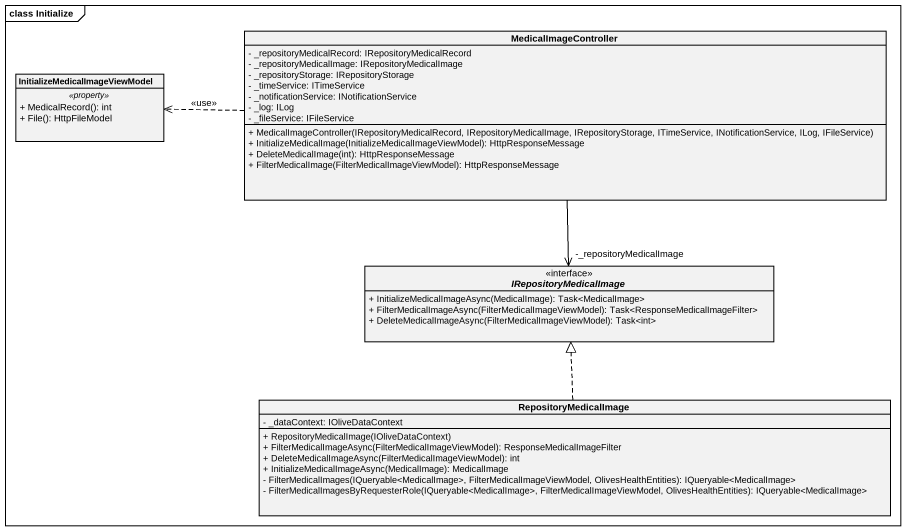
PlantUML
@startuml
mainframe class Initialize
hide circle
hide empty members
skinparam classAttributeIconSize 0
class MedicalImageController {
  - _repositoryMedicalRecord: IRepositoryMedicalRecord
  - _repositoryMedicalImage: IRepositoryMedicalImage
  - _repositoryStorage: IRepositoryStorage
  - _timeService: ITimeService
  - _notificationService: INotificationService
  - _log: ILog
  - _fileService: IFileService
  + MedicalImageController(IRepositoryMedicalRecord, IRepositoryMedicalImage, IRepositoryStorage, ITimeService, INotificationService, ILog, IFileService)
  + InitializeMedicalImage(InitializeMedicalImageViewModel): HttpResponseMessage
  + DeleteMedicalImage(int): HttpResponseMessage
  + FilterMedicalImage(FilterMedicalImageViewModel): HttpResponseMessage
}
class "InitializeMedicalImageViewModel" as InitializeMedicalImageViewMo {
  .. <<property>> ..
  + MedicalRecord(): int
  + File(): HttpFileModel
}
interface IRepositoryMedicalImage {
  + InitializeMedicalImageAsync(MedicalImage): Task<MedicalImage>
  + FilterMedicalImageAsync(FilterMedicalImageViewModel): Task<ResponseMedicalImageFilter>
  + DeleteMedicalImageAsync(FilterMedicalImageViewModel): Task<int>
}
class RepositoryMedicalImage {
  - _dataContext: IOliveDataContext
  + RepositoryMedicalImage(IOliveDataContext)
  + FilterMedicalImageAsync(FilterMedicalImageViewModel): ResponseMedicalImageFilter
  + DeleteMedicalImageAsync(FilterMedicalImageViewModel): int
  + InitializeMedicalImageAsync(MedicalImage): MedicalImage
  - FilterMedicalImages(IQueryable<MedicalImage>, FilterMedicalImageViewModel, OlivesHealthEntities): IQueryable<MedicalImage>
  - FilterMedicalImagesByRequesterRole(IQueryable<MedicalImage>, FilterMedicalImageViewModel, OlivesHealthEntities): IQueryable<MedicalImage>
}
MedicalImageController .left.> InitializeMedicalImageViewMo : <<use>>
MedicalImageController --> "-_repositoryMedicalImage" IRepositoryMedicalImage
RepositoryMedicalImage .up.|> IRepositoryMedicalImage
@enduml
